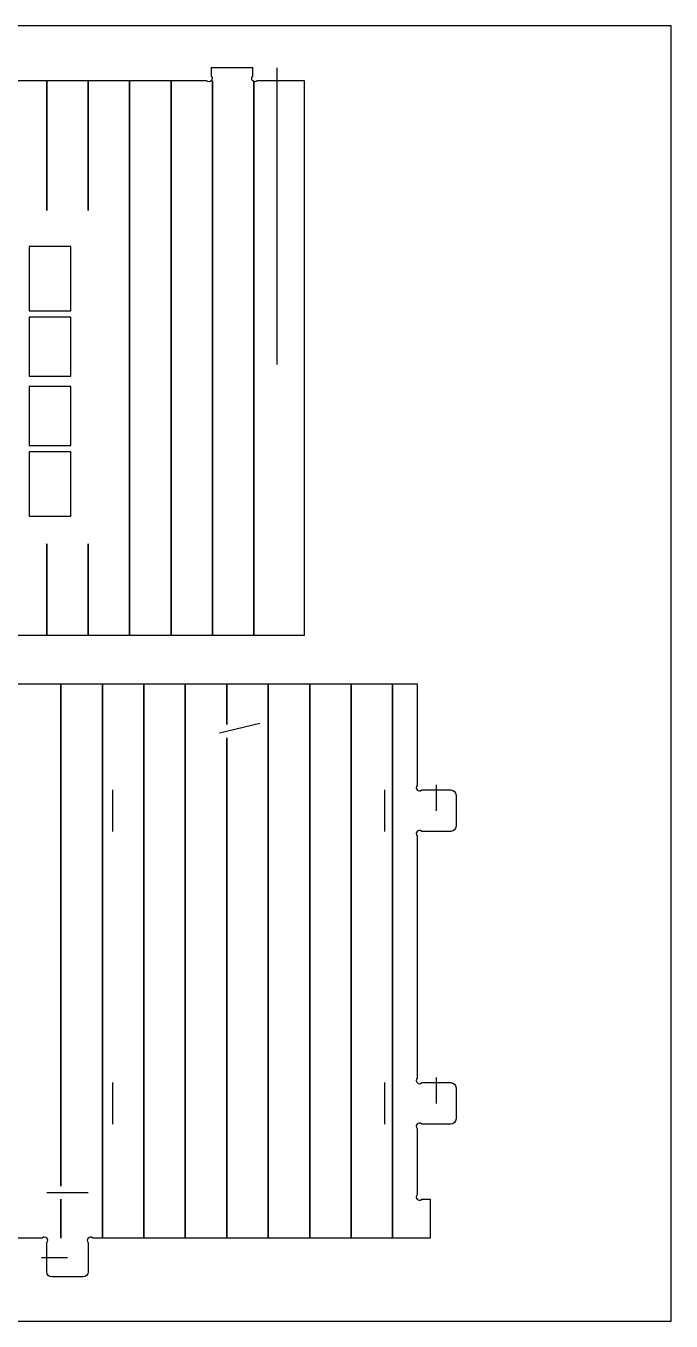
# Model space of a CAD drawing. Header units: millimetres. Extents: x -2454 to 295, y -161 to 465.
# Drawn here: x -1278.8 to -1129.3, y -152.3 to 147.7 of the extents above; entities that cross this region are included whole.
import ezdxf

# ---------------------------------------------------------------- set-up
doc = ezdxf.new("R2010")
doc.units = ezdxf.units.MM
doc.header["$MEASUREMENT"] = 0
for name, color, linetype in [('Cut Inside', 7, 'Continuous'), ('Cut On', 7, 'Continuous'), ('Cut Outside', 7, 'Continuous'), ('Score', 7, 'Continuous')]:
    doc.layers.add(name, color=color, linetype=linetype)

msp = doc.modelspace()

# ---------------------------------------------------------------- linework, layer by layer
at = {"layer": 'Cut Inside', "color": 242, "lineweight": 25}
for points in [[(-1277.9957, 96.6027), (-1278.0012, 96.6027), (-1278.0057, 96.5982), (-1278.0057, 96.5927)], [(-1278.0057, 96.5927), (-1278.0057, 96.5927), (-1278.0057, 81.7628), (-1278.0057, 81.7628)], [(-1268.3657, 96.6027), (-1268.3657, 96.6027), (-1277.9957, 96.6027), (-1277.9957, 96.6027)], [(-1268.3557, 96.5927), (-1268.3557, 96.5982), (-1268.3602, 96.6027), (-1268.3657, 96.6027)], [(-1268.3557, 81.7628), (-1268.3557, 81.7628), (-1268.3557, 96.5927), (-1268.3557, 96.5927)], [(-1278.0057, 81.7628), (-1278.0057, 81.7573), (-1278.0012, 81.7528), (-1277.9957, 81.7528)], [(-1277.9957, 81.7528), (-1277.9957, 81.7528), (-1268.3657, 81.7528), (-1268.3657, 81.7528)], [(-1268.3657, 81.7528), (-1268.3602, 81.7528), (-1268.3557, 81.7573), (-1268.3557, 81.7628)], [(-1277.9957, 80.253), (-1278.0012, 80.253), (-1278.0057, 80.2485), (-1278.0057, 80.243)], [(-1278.0057, 80.243), (-1278.0057, 80.243), (-1278.0057, 66.6126), (-1278.0057, 66.6126)], [(-1268.3657, 80.253), (-1268.3657, 80.253), (-1277.9957, 80.253), (-1277.9957, 80.253)], [(-1268.3557, 80.243), (-1268.3557, 80.2485), (-1268.3602, 80.253), (-1268.3657, 80.253)], [(-1268.3557, 66.6126), (-1268.3557, 66.6126), (-1268.3557, 80.243), (-1268.3557, 80.243)], [(-1278.0057, 66.6126), (-1278.0057, 66.6071), (-1278.0012, 66.6026), (-1277.9957, 66.6026)], [(-1277.9957, 66.6026), (-1277.9957, 66.6026), (-1268.3657, 66.6026), (-1268.3657, 66.6026)], [(-1268.3657, 66.6026), (-1268.3602, 66.6026), (-1268.3557, 66.6071), (-1268.3557, 66.6126)], [(-1277.9957, 64.2028), (-1278.0012, 64.2028), (-1278.0057, 64.1983), (-1278.0057, 64.1928)], [(-1278.0057, 64.1928), (-1278.0057, 64.1928), (-1278.0057, 50.5628), (-1278.0057, 50.5628)], [(-1268.3657, 64.2028), (-1268.3657, 64.2028), (-1277.9957, 64.2028), (-1277.9957, 64.2028)], [(-1268.3557, 64.1928), (-1268.3557, 64.1983), (-1268.3602, 64.2028), (-1268.3657, 64.2028)], [(-1268.3557, 50.5628), (-1268.3557, 50.5628), (-1268.3557, 64.1928), (-1268.3557, 64.1928)], [(-1278.0057, 50.5628), (-1278.0057, 50.5573), (-1278.0012, 50.5528), (-1277.9957, 50.5528)], [(-1277.9957, 49.053), (-1278.0012, 49.053), (-1278.0057, 49.0485), (-1278.0057, 49.043)], [(-1278.0057, 49.043), (-1278.0057, 49.043), (-1278.0057, 34.2129), (-1278.0057, 34.2129)], [(-1277.9957, 50.5528), (-1277.9957, 50.5528), (-1268.3657, 50.5528), (-1268.3657, 50.5528)], [(-1268.3657, 49.053), (-1268.3657, 49.053), (-1277.9957, 49.053), (-1277.9957, 49.053)], [(-1268.3657, 50.5528), (-1268.3602, 50.5528), (-1268.3557, 50.5573), (-1268.3557, 50.5628)], [(-1268.3557, 49.043), (-1268.3557, 49.0485), (-1268.3602, 49.053), (-1268.3657, 49.053)], [(-1268.3557, 34.2129), (-1268.3557, 34.2129), (-1268.3557, 49.043), (-1268.3557, 49.043)], [(-1278.0057, 34.2129), (-1278.0057, 34.2074), (-1278.0012, 34.2029), (-1277.9957, 34.2029)], [(-1277.9957, 34.2029), (-1277.9957, 34.2029), (-1268.3657, 34.2029), (-1268.3657, 34.2029)], [(-1268.3657, 34.2029), (-1268.3602, 34.2029), (-1268.3557, 34.2074), (-1268.3557, 34.2129)]]:
    msp.add_open_spline(points, degree=3, dxfattribs=at)
at = {"layer": 'Cut On', "color": 133, "lineweight": 25}
for points in [[(-1220.5359, 69.3029), (-1220.5359, 69.3029), (-1220.5359, 138.0029), (-1220.5359, 138.0029)], [(-1233.9519, -16.0091), (-1233.9519, -16.0091), (-1224.6081, -13.8061), (-1224.6081, -13.8061)], [(-1258.6359, -38.8469), (-1258.6359, -38.8469), (-1258.6359, -29.247), (-1258.6359, -29.247)], [(-1195.6359, -38.8469), (-1195.6359, -38.8469), (-1195.6359, -29.247), (-1195.6359, -29.247)], [(-1183.6358, -34.0471), (-1183.6358, -34.0471), (-1183.6358, -28.0471), (-1183.6358, -28.0471)], [(-1183.6358, -101.8471), (-1183.6358, -101.8471), (-1183.6358, -95.8471), (-1183.6358, -95.8471)], [(-1258.6359, -106.6469), (-1258.6359, -106.6469), (-1258.6359, -97.047), (-1258.6359, -97.047)], [(-1195.6359, -106.6469), (-1195.6359, -106.6469), (-1195.6359, -97.047), (-1195.6359, -97.047)], [(-1264.3356, -122.5471), (-1264.3356, -122.5471), (-1273.936, -122.5471), (-1273.936, -122.5471)], [(-1275.136, -137.547), (-1275.136, -137.547), (-1269.136, -137.547), (-1269.136, -137.547)]]:
    msp.add_open_spline(points, degree=3, dxfattribs=at)
at = {"layer": 'Cut Outside', "color": 75, "lineweight": 25}
for points, knots in [([(-1226.2363, 136.0657), (-1226.2363, 136.0657), (-1226.2363, 138.0029), (-1226.2363, 138.0029), (-1226.2363, 138.0029), (-1226.2363, 138.0029), (-1235.836, 138.0029), (-1235.836, 138.0029), (-1235.836, 138.0029), (-1235.836, 138.0029), (-1235.836, 136.0657), (-1235.836, 136.0657)], [0, 0, 0, 0, 0.25, 0.25, 0.25, 0.25000001, 0.5, 0.5, 0.5, 0.50000001, 1, 1, 1, 1]), ([(-1214.236, 135.0028), (-1217.8816, 135.0028), (-1221.5272, 135.0028), (-1225.1728, 135.0028), (-1225.1728, 135.0028), (-1225.8814, 134.2943), (-1226.9446, 135.3571), (-1226.2363, 136.0657)], [0, 0, 0, 0, 0.33333333, 0.33333333, 0.33333333, 0.33333334, 1, 1, 1, 1]), ([(-1188.1356, -28.184), (-1188.8446, -28.8927), (-1187.7814, -29.9557), (-1187.0728, -29.247), (-1187.0728, -29.247), (-1184.8272, -29.247), (-1182.5815, -29.247), (-1180.3359, -29.247), (-1180.3359, -29.247), (-1179.6731, -29.247), (-1179.1356, -29.7843), (-1179.1356, -30.4469)], [0, 0, 0, 0, 0.25, 0.25, 0.25, 0.25000001, 0.5, 0.5, 0.5, 0.50000001, 1, 1, 1, 1]), ([(-1188.1356, -95.9842), (-1188.8446, -96.6927), (-1187.7814, -97.7557), (-1187.0728, -97.047), (-1187.0728, -97.047), (-1184.8272, -97.047), (-1182.5815, -97.047), (-1180.3359, -97.047), (-1180.3359, -97.047), (-1179.6731, -97.047), (-1179.1356, -97.5843), (-1179.1356, -98.2469)], [0, 0, 0, 0, 0.25, 0.25, 0.25, 0.25000001, 0.5, 0.5, 0.5, 0.50000001, 1, 1, 1, 1]), ([(-1187.0728, -124.0471), (-1187.0728, -124.0471), (-1185.136, -124.0471), (-1185.136, -124.0471), (-1185.136, -124.0471), (-1185.136, -124.0471), (-1185.136, -133.047), (-1185.136, -133.047), (-1185.136, -133.047), (-1185.136, -133.047), (-1263.2728, -133.047), (-1263.2728, -133.047)], [0, 0, 0, 0, 0.25, 0.25, 0.25, 0.25000001, 0.5, 0.5, 0.5, 0.50000001, 1, 1, 1, 1]), ([(-1272.7358, -142.047), (-1273.3986, -142.047), (-1273.936, -141.5098), (-1273.936, -140.8469), (-1273.936, -140.8469), (-1273.936, -138.6013), (-1273.936, -136.3557), (-1273.936, -134.11), (-1273.936, -134.11), (-1273.227, -133.4014), (-1274.2902, -132.3386), (-1274.9989, -133.047)], [0, 0, 0, 0, 0.25, 0.25, 0.25, 0.25000001, 0.5, 0.5, 0.5, 0.50000001, 1, 1, 1, 1])]:
    msp.add_open_spline(points, degree=3, knots=knots, dxfattribs=at)
for points in [[(-1236.8989, 135.0028), (-1236.8989, 135.0028), (-1354.7728, 135.0028), (-1354.7728, 135.0028)], [(-1235.836, 136.0657), (-1235.127, 135.3571), (-1236.1905, 134.2943), (-1236.8989, 135.0028)], [(-1214.236, 6.6027), (-1214.236, 6.6027), (-1214.236, 135.0028), (-1214.236, 135.0028)], [(-1634.2358, 6.6027), (-1494.2359, 6.6027), (-1354.2359, 6.6027), (-1214.236, 6.6027)], [(-1429.3357, -4.647), (-1348.9357, -4.647), (-1268.5356, -4.647), (-1188.1356, -4.647)], [(-1188.1356, -4.647), (-1188.1356, -4.647), (-1188.1356, -28.184), (-1188.1356, -28.184)], [(-1179.1356, -30.4469), (-1179.1356, -30.4469), (-1179.1356, -37.647), (-1179.1356, -37.647)], [(-1187.0728, -38.8469), (-1187.7814, -38.1385), (-1188.8446, -39.2014), (-1188.1356, -39.9101)], [(-1180.3359, -38.8469), (-1180.3359, -38.8469), (-1187.0728, -38.8469), (-1187.0728, -38.8469)], [(-1179.1356, -37.647), (-1179.1356, -38.3097), (-1179.6731, -38.8469), (-1180.3359, -38.8469)], [(-1188.1356, -39.9101), (-1188.1356, -39.9101), (-1188.1356, -95.9842), (-1188.1356, -95.9842)], [(-1179.1356, -98.2469), (-1179.1356, -98.2469), (-1179.1356, -105.4472), (-1179.1356, -105.4472)], [(-1187.0728, -106.6469), (-1187.7814, -105.9385), (-1188.8446, -107.0013), (-1188.1356, -107.7101)], [(-1188.1356, -107.7101), (-1188.1356, -107.7101), (-1188.1356, -122.9841), (-1188.1356, -122.9841)], [(-1180.3359, -106.6469), (-1180.3359, -106.6469), (-1187.0728, -106.6469), (-1187.0728, -106.6469)], [(-1179.1356, -105.4472), (-1179.1356, -106.1097), (-1179.6731, -106.6469), (-1180.3359, -106.6469)], [(-1188.1356, -122.9841), (-1188.8446, -123.6926), (-1187.7814, -124.7557), (-1187.0728, -124.0471)], [(-1274.9989, -133.047), (-1274.9989, -133.047), (-1406.6728, -133.047), (-1406.6728, -133.047)], [(-1263.2728, -133.047), (-1263.9814, -132.3386), (-1265.0446, -133.4014), (-1264.3356, -134.11)], [(-1264.3356, -134.11), (-1264.3356, -134.11), (-1264.3356, -140.8469), (-1264.3356, -140.8469)], [(-1264.3356, -140.8469), (-1264.3356, -141.5098), (-1264.873, -142.047), (-1265.5359, -142.047)], [(-1265.5359, -142.047), (-1265.5359, -142.047), (-1272.7358, -142.047), (-1272.7358, -142.047)]]:
    msp.add_open_spline(points, degree=3, dxfattribs=at)
at = {"layer": 'Score', "color": 250, "lineweight": 25}
msp.add_open_spline([(-1129.3357, -152.2738), (-1129.3357, -152.2738), (-1729.3357, -152.2738), (-1729.3357, -152.2738), (-1729.3357, -152.2738), (-1729.3357, -152.2738), (-1729.3357, 147.7261), (-1729.3357, 147.7261), (-1729.3357, 147.7261), (-1729.3357, 147.7261), (-1129.3357, 147.7261), (-1129.3357, 147.7261), (-1129.3357, 147.7261), (-1129.3357, 147.7261), (-1129.3357, -152.2738), (-1129.3357, -152.2738)], degree=3, knots=[0, 0, 0, 0, 0.2, 0.2, 0.2, 0.20000001, 0.4, 0.4, 0.4, 0.40000001, 0.6, 0.6, 0.6, 0.60000001, 1, 1, 1, 1], dxfattribs=at)
at = {"layer": 'Score', "color": 250, "lineweight": 35}
for points in [[(-1273.936, 105.0027), (-1273.936, 105.0027), (-1273.936, 135.0028), (-1273.936, 135.0028)], [(-1264.3363, 135.0028), (-1264.3363, 135.0028), (-1264.3363, 105.0027), (-1264.3363, 105.0027)], [(-1254.7362, 6.6027), (-1254.7362, 6.6027), (-1254.7362, 135.0028), (-1254.7362, 135.0028)], [(-1245.1361, 135.0028), (-1245.1361, 135.0028), (-1245.1361, 6.6027), (-1245.1361, 6.6027)], [(-1235.536, 135.0028), (-1235.536, 135.0028), (-1235.536, 6.6027), (-1235.536, 6.6027)], [(-1225.9359, 6.6027), (-1225.9359, 6.6027), (-1225.9359, 135.0028), (-1225.9359, 135.0028)], [(-1273.936, 27.7227), (-1273.936, 27.7227), (-1273.936, 6.6027), (-1273.936, 6.6027)], [(-1264.3363, 6.6027), (-1264.3363, 6.6027), (-1264.3363, 27.7227), (-1264.3363, 27.7227)], [(-1270.6356, -4.647), (-1270.6356, -4.647), (-1270.6356, -121.0469), (-1270.6356, -121.0469)], [(-1261.0359, -133.047), (-1261.0359, -133.047), (-1261.0359, -4.647), (-1261.0359, -4.647)], [(-1251.4358, -4.647), (-1251.4358, -4.647), (-1251.4358, -133.047), (-1251.4358, -133.047)], [(-1241.836, -4.647), (-1241.836, -4.647), (-1241.836, -133.047), (-1241.836, -133.047)], [(-1232.2359, -4.647), (-1232.2359, -4.647), (-1232.2359, -14.0633), (-1232.2359, -14.0633)], [(-1222.6358, -133.047), (-1222.6358, -133.047), (-1222.6358, -4.647), (-1222.6358, -4.647)], [(-1213.0361, -133.047), (-1213.0361, -133.047), (-1213.0361, -4.647), (-1213.0361, -4.647)], [(-1203.4356, -133.047), (-1203.4356, -133.047), (-1203.4356, -4.647), (-1203.4356, -4.647)], [(-1193.8359, -133.047), (-1193.8359, -133.047), (-1193.8359, -4.647), (-1193.8359, -4.647)], [(-1232.2359, -133.047), (-1232.2359, -133.047), (-1232.2359, -17.1456), (-1232.2359, -17.1456)], [(-1270.6356, -133.047), (-1270.6356, -133.047), (-1270.6356, -124.0471), (-1270.6356, -124.0471)]]:
    msp.add_open_spline(points, degree=3, dxfattribs=at)

doc.saveas('drawing.dxf')
